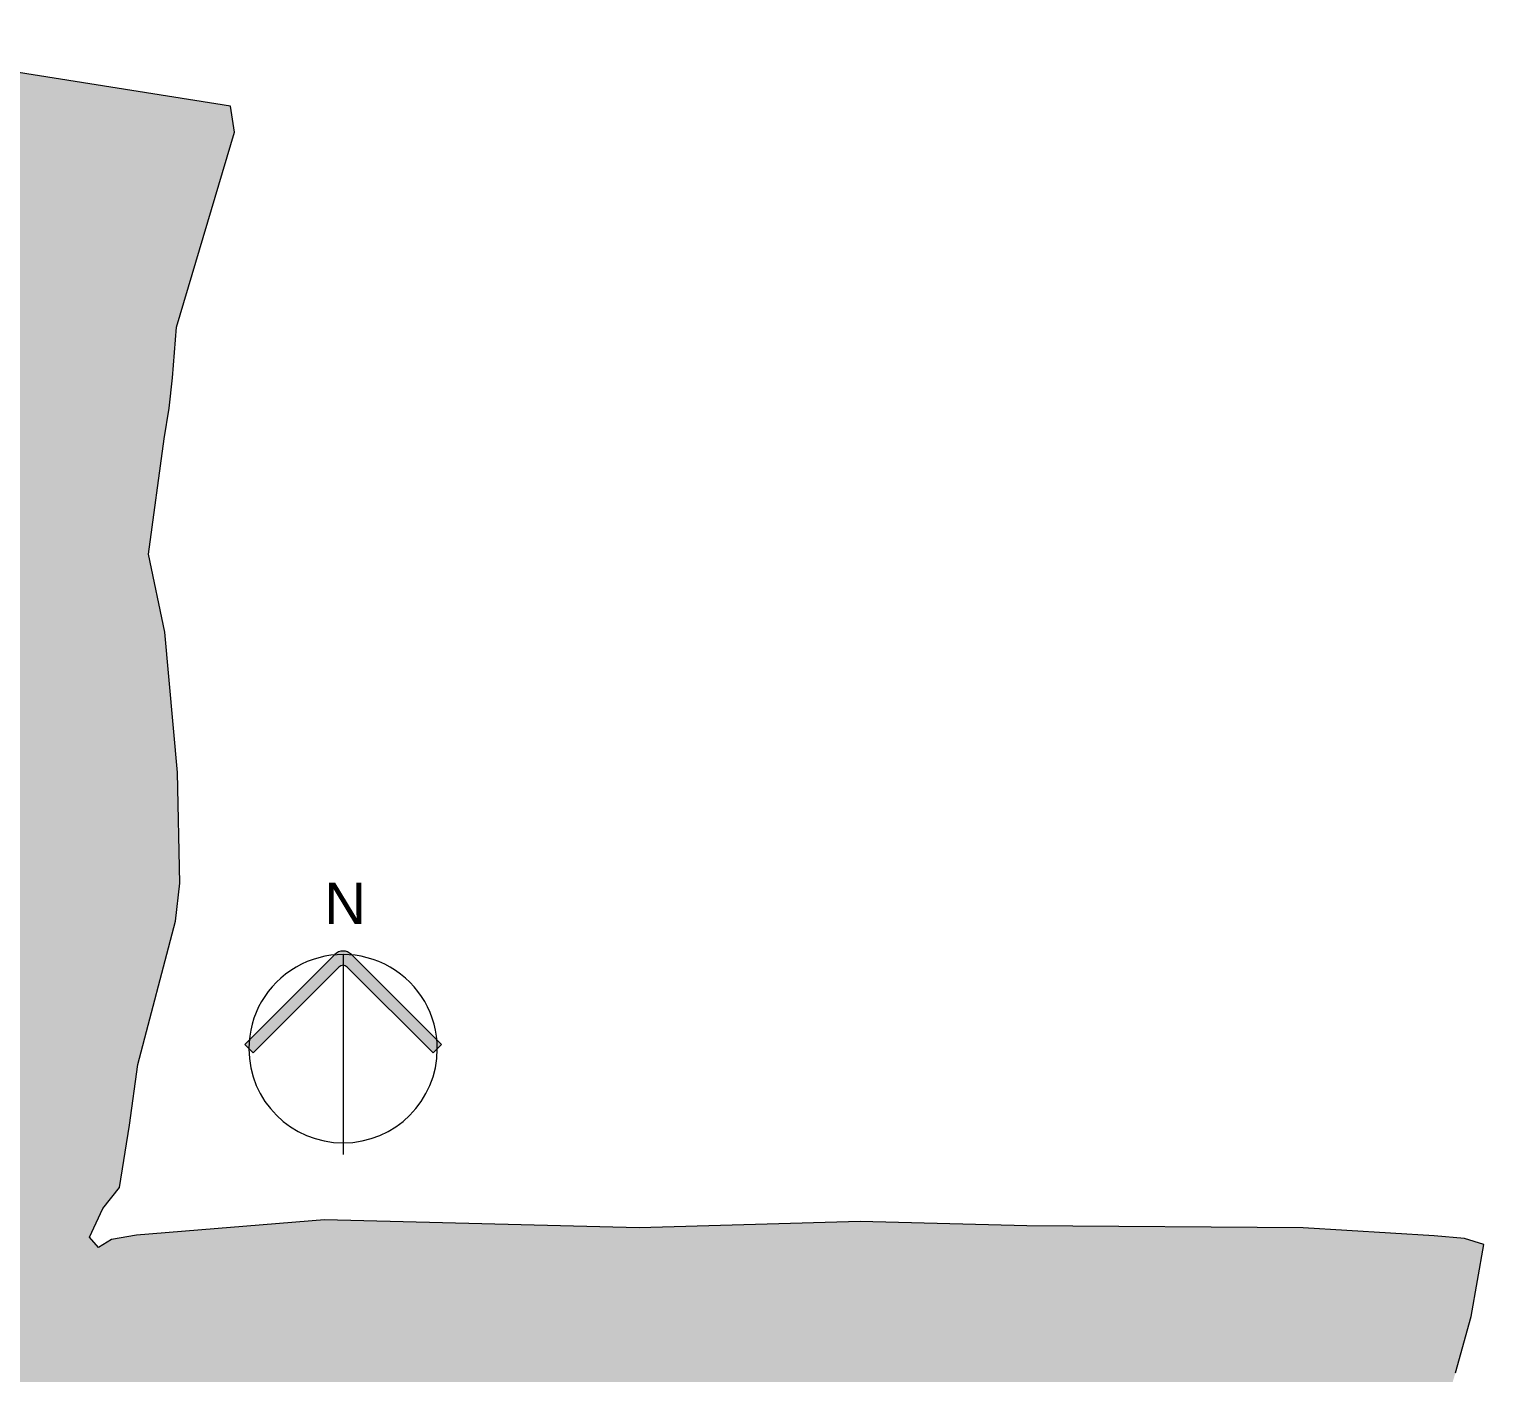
# Model space of a CAD drawing. Header units: millimetres. Extents: x -168557 to 193771, y -108373 to 197278.
# Drawn here: x 22880 to 146422, y 82135 to 196278 of the extents above; entities that cross this region are included whole.
import ezdxf

# ---------------------------------------------------------------- set-up
doc = ezdxf.new("R2010")
doc.units = ezdxf.units.MM
for name, color, linetype, lineweight in [('A-ANNO-NOTE', 131, 'Continuous', 9), ('A-DETL-GENF', 92, 'Continuous', 9), ('A-DETL-THIN', 151, 'Continuous', 9)]:
    doc.layers.add(name, color=color, linetype=linetype, lineweight=lineweight)
doc.styles.add('Arial_1', font='arial.ttf', dxfattribs={"height": 3.5})

# ---------------------------------------------------------------- blocks, each defined once
blk = doc.blocks.new('Norte - Norte-279056-IMPLANTAÇÃO')
at = {"layer": 'A-ANNO-NOTE'}
h = blk.add_hatch(color=256, dxfattribs=at)
edge = h.paths.add_edge_path()
edge.add_line((-8.353553390593277, 0.3535533905932919), (-0.7071067811865355, 8.00000000000002))
edge.add_arc((1.163236174051008e-14, 7.292893218813473), 0.9999999999999988, 45.00000000000023, 135.0000000000004, ccw=False)
edge.add_line((0.7071067811865617, 8.00000000000002), (8.353553390593275, 0.3535533905932704))
edge.add_line((8.353553390593275, 0.353553390593271), (7.646446609406727, -0.3535533905932763))
edge.add_line((7.646446609406725, -0.353553390593275), (0.3535533905932855, 6.939339828220198))
edge.add_arc((1.057487430955462e-14, 6.585786437626921), 0.5000000000000019, 45.00000000000041, 135.0000000000002)
edge.add_line((-0.3535533905932624, 6.939339828220199), (-7.64644660940673, -0.3535533905932562))
edge.add_line((-7.646446609406727, -0.353553390593254), (-8.353553390593273, 0.3535533905932952))
for p, q in [((-0.7071067811865352, 8.00000000000002), (-8.353553390593277, 0.3535533905932919)), ((-8.35297727697599e-15, 8.00000000000002), (0, 2.114974861910923e-14)), ((8.353553390593275, 0.3535533905932708), (0.7071067811865617, 8.00000000000002)), ((-7.64644660940673, -0.353553390593256), (-0.3535533905932624, 6.939339828220199)), ((0.3535533905932856, 6.939339828220198), (7.646446609406725, -0.353553390593275)), ((-8.353553390593273, 0.3535533905932953), (-7.646446609406727, -0.353553390593254)), ((-1.00163638234313e-14, 2.119829919239313e-14), (-1.00163638234313e-14, -8.99999999999998)), ((7.646446609406727, -0.3535533905932762), (8.353553390593275, 0.353553390593271))]:
    blk.add_line(p, q, dxfattribs=at)
for centre, radius, start, end in [((-4.955944125406766e-31, 2.050991516330975e-14), 8.000000000000007, 359.9999999999996, 179.9999999999998), ((1.163236174051008e-14, 7.292893218813473), 0.9999999999999988, 44.99999999999979, 135.0000000000001), ((1.057487430955462e-14, 6.585786437626921), 0.5000000000000019, 45.00000000000041, 135.0000000000002), ((-4.955944125406766e-31, 2.050991516330975e-14), 8.000000000000007, 179.9999999999998, 359.9999999999992)]:
    blk.add_arc(centre, radius, start, end, dxfattribs=at)
at = {"layer": 'A-ANNO-NOTE', "insert": (-1.598526277709366, 14.09071275656818), "char_height": 3.5, "width": 4.3291125, "attachment_point": 1, "style": 'Arial_1'}
blk.add_mtext('N', dxfattribs=at)

msp = doc.modelspace()

# ---------------------------------------------------------------- hatches: boundary and pattern name
at = {"layer": 'A-DETL-GENF'}
h = msp.add_hatch(dxfattribs=at)
h.set_pattern_fill('FP_1', color=94, style=0, pattern_type=2)
h.set_pattern_definition([(90, (0, 0), (-4561.967000000001, 4561.967000000001), [1209.675, -7914.259]), (45, (0, 0), (-4561.970109503131, 4561.970109503131), [1209.675, -5241.925]), (135, (0, 0), (-4561.970109503131, -4561.97010950313), [1209.675, -5241.925])])
h.paths.add_polyline_path([(-21096.90736786041, -108373.4761955524), (-17905.7294793715, -107529.9294288897), (-13085.77484680314, -105732.356592586), (-11265.15687704216, -105009.6414555975), (44305.41857055526, -69207.71334154833), (84521.05222534027, -34794.16739428278), (89990.92300170746, -29289.63361742741), (105314.8806677232, -4908.214855220134), (109190.4673620596, 2592.108728765038), (123501.6310339336, 31530.59351880216), (135748.2044470201, 57920.79664380313), (137149.774710692, 61419.57843091233), (142078.16225952, 75828.22452466223), (144009.0955603015, 82135.43023755375), (145351.9531286607, 86934.15128247529), (146422.3808142076, 93047.52696606897), (144775.0022985826, 93562.28624341269), (142212.5168493614, 93786.9236945847), (131066.797171631, 94465.72877270955), (107605.224588615, 94640.35997388161), (93453.4930456518, 94988.7480109908), (74679.86687377986, 94472.0353645064), (47956.07015746918, 95127.60465161581), (31992.43060668807, 93843.88765942834), (29880.89437621918, 93474.29161450647), (28766.59960082855, 92790.42638013144), (28017.18022826996, 93663.24752270959), (29148.17165893402, 96097.16407544397), (30560.23895629731, 97883.88292310022), (31410.35915893389, 103173.1228645047), (32114.59059203949, 108333.8311164596), (35302.02394164887, 120495.7492316938), (35671.49906371932, 123736.2026008346), (35479.01778930512, 133138.6054328659), (34415.23155883637, 145053.7479133348), (33020.6608679184, 151685.1570930221), (34356.10958618012, 161470.9411750531), (34767.88910278168, 164080.4191047406), (35067.29873412933, 166664.6892707562), (35398.7854772934, 170959.4596809127), (40310.45311645356, 187525.4066535691), (39974.19922241059, 189739.1692023972), (14454.27560180393, 193764.5107010228), (19256.66818915376, 192743.7306448661), (-23748.46261874511, -9609.394576258326), (-23827.54492974007, -10197.68927571787), (-23853.47459937925, -10522.02436092787), (-23866.99796587554, -10856.32020377062), (-23868.0947771306, -10887.39076618186), (-23856.76339059981, -11451.45338963251), (-23833.02077575291, -11782.03590205067), (-23796.90248866011, -12104.80845890832), (-23748.46261874511, -12424.17402505251), (-23687.77370778298, -12740.70098254034), (-23675.79893467442, -12800.7236798323), (-23600.81711937409, -13113.04541786389), (-23513.8073715183, -13422.23216475154), (-23414.89999371856, -13727.82089374788), (-23304.24310604109, -14029.35396636574), (-23182.00242418747, -14326.37981772017), (-23048.36101132576, -14618.45363277564), (-22903.5190039404, -14905.13801248532), (-22747.69331211645, -15186.00362882242), (-22581.11729470252, -15460.62986772783), (-22281.33635333491, -15899.53039211902), (-22216.72784138764, -15989.52909222457), (-22019.4601017852, -16243.01001770998), (-21812.53261197434, -16488.66863171213), (-21596.25525898456, -16726.1370448886), (-21202.74447298308, -17113.23327188038), (-21136.9600366041, -17175.09357068908), (-20894.62999091522, -17385.90934246453), (-20644.3246993915, -17587.19123859038), (-20386.41901006907, -17778.63782667166), (-20044.69794981336, -18008.11150495529), (-19649.23894528422, -18246.13109340533), (-19571.01528022985, -18291.17490709249), (-19249.60792528586, -18458.24707687365), (-18846.14014619927, -18643.66193481949), (-18439.17408311945, -18806.93172233567), (-18401.9964701581, -18821.25144541216), (-18029.05114590361, -18945.61699310799), (-17616.11539275719, -19061.69679068435), (-17200.71324159906, -19157.07380978566), (-17165.22674151445, -19164.74344399364), (-16783.19317944554, -19229.3520826912), (-16363.90547005986, -19279.954493644), (-15943.20186011074, -19310.36053787648), (-15890.28491026798, -19313.4358840056), (-15098.95956821533, -19319.65077199635), (-11244.62006329411, -19319.65077199635), (-11244.62006329411, -3799.650771996307), (-2384.62006329411, -3799.650771996307), (-2384.62006329411, -6689.650771996377), (7655.379936705964, -6689.650771996377), (7655.379936705964, -8189.650771996383), (8455.37993670592, -8189.650771996383), (8455.37993670592, -14129.65077199642), (7155.379936706007, -14129.65077199642), (7155.379936706007, -17309.65077199646), (-184.6200632940563, -17309.65077199642), (-184.6200632940563, -14129.65077199635), (-1584.620063294015, -14129.65077199635), (-1584.620063294015, -22519.45077199637), (-15098.95956821533, -22525.77485010404), (-15890.28491026798, -22570.89808842613), (-16210.94027690037, -22601.97271086565), (-16530.63451985777, -22639.38912625004), (-17165.22674151459, -22733.87703211734), (-17479.17437814673, -22792.63362487501), (-17790.26163016718, -22857.16260874089), (-18401.9964701581, -23003.58999873865), (-18701.72794643904, -23087.05956691436), (-18996.76818666441, -23175.1091333343), (-19571.01528022985, -23365.67177440868), (-19849.36216215631, -23468.53503685392), (-20386.41901006907, -23683.3973591444), (-20644.3246993915, -23796.87973233144), (-21136.9600366041, -24027.96954222655), (-21370.95193185771, -24146.78963338986), (-21812.53261197434, -24384.25764152541), (-22281.33635333491, -24657.41974504895), (-22581.11729470252, -24846.18112973482), (-22903.5190039404, -25060.19349197746), (-23304.24310604109, -25342.96242249354), (-23675.79893467442, -25623.80418112052), (-23866.99796587554, -25777.55009882482), (-24027.56100491018, -25907.57148415635), (-24410.02578034608, -26239.25826401258), (-24661.02758219484, -26467.80572187216), (-25064.70653753715, -26863.06476698104), (-25260.9952699215, -27063.77642528762), (-25804.80789014743, -27669.77231440711), (-25825.45120322148, -27693.48413923778), (-26192.618384626, -28148.12598783658), (-26352.50165757938, -28354.81622239029), (-26741.58824615477, -28901.2975352674), (-26840.3784021965, -29045.55393506232), (-27069.1098447855, -29401.22936001488), (-27287.44463232502, -29763.37988299419), (-27495.1996005284, -30131.70169056317), (-27789.42609148136, -30704.2920470214), (-27878.28194582858, -30885.6182790296), (-28053.28794947294, -31270.5805881361), (-28217.07165648066, -31660.44976884019), (-28369.49566627464, -32054.89875411264), (-28510.43210809543, -32453.59663485813), (-28721.50704081996, -33138.51350026421), (-28757.37908942417, -33262.39790467528), (-28863.1824614523, -33671.82277838446), (-28957.08410434384, -34084.14008605704), (-33552.90127855751, -55705.75994152082), (-38443.63928222661, -54666.20148743196), (-35016.67723805813, -38513.05709418726), (-35008.83126799205, -38384.77661753809), (-35016.67723805813, -38234.63606248483), (-35037.15138744305, -38104.26483249829), (-35061.20887082996, -38004.05820247799), (-35103.40425746016, -37882.66220055554), (-35157.38018534198, -37766.0258462534), (-35222.60911356013, -37655.28910050411), (-35298.45351850285, -37551.53426363153), (-35384.17212478378, -37455.77539734295), (-35478.92715019533, -37368.94841366341), (-35595.95585010251, -37283.33555240797), (-35691.76278772495, -37225.38896346241), (-35807.76322241191, -37170.05959433423), (-36015.33505268012, -37104.57608865313), (-36053.27167600425, -37095.00012751355), (-36244.6200632941, -37076.00363350999), (-36244.6200632941, -43069.65077199632), (-48964.62006329413, -43069.65077199632), (-48958.52943307061, -35460.32938791848), (-48940.27815116522, -35251.7162811469), (-48909.92797413807, -35044.51733239519), (-48867.58159738143, -34839.4336373234), (-48813.38230762975, -34637.15913423626), (-48747.51349812339, -34438.37825602385), (-48670.19804806302, -34243.76361425523), (-48581.69756845837, -34053.97372327454), (-48482.31151691817, -33869.6507719963), (-48372.37618438061, -33691.41845094132), (-48252.26355721206, -33519.87984186609), (-48122.38005852238, -33355.6153771247), (-47922.49779755266, -33138.51350026421), (-47835.08995962184, -33051.10566233339), (-47678.65545816562, -32911.89077676793), (-47514.39099342394, -32782.00727807797), (-47342.85238434898, -32661.89465090966), (-47164.62006329405, -32551.95931837228), (-46980.29711201574, -32452.57326683201), (-46790.50722103498, -32364.07278722723), (-46595.89257926663, -32286.75733716703), (-46397.11170105398, -32220.88852766049), (-46194.83719796684, -32166.68923790888), (-45989.75350289547, -32124.34286115232), (-45782.55455414486, -32093.99268412526), (-45573.94144737159, -32075.7414022197), (-45364.62006329405, -32069.65077199622), (-36662.02083039187, -32063.72170169796), (-36308.74326839697, -32027.29313780704), (-36053.27167600433, -31982.45594580981), (-35928.66005225738, -31953.4619811407), (-35691.76278772495, -31887.627914108), (-35478.92715019533, -31814.80019588641), (-35384.17212478378, -31779.31301943526), (-35191.78854290819, -31696.06120942362), (-34996.91456067003, -31598.81567773611), (-34807.62225183881, -31491.10781263831), (-34624.47278011766, -31373.25691788216), (-34448.0090985529, -31245.61236658764), (-34278.75433993115, -31108.55256551348), (-34117.21026593367, -30962.48383325768), (-33963.85577964572, -30807.83919571106), (-33819.14550583222, -30645.07710233734), (-33683.50844318649, -30474.68006708322), (-33557.34669254805, -30297.15323794905), (-33441.03426486134, -30113.02289945976), (-33297.51582962774, -29846.28893285395), (-33239.30640659133, -29727.15309596949), (-33154.48900533442, -29526.55755556392), (-33080.71521280297, -29321.64296378943), (-33001.93259608652, -29045.55393506232), (-32923.64113283047, -28696.65198951774), (14364.93408864611, 193778.6028317756), (-1480.87505737457, 196278.0144320232), (-1480.87505737457, 193670.4827277879), (-3138.376210939024, 178085.5177375536), (-6815.877321778868, 160432.883606694), (-6737.263729716112, 157998.384764384), (-7279.754209102214, 150240.4094712401), (-8432.927456056212, 146863.8141731002), (-9018.487062989805, 144352.2651496628), (-11380.50800415191, 137436.0547492719), (-14992.96075988936, 125902.1541145063), (-17064.55989319, 118122.0336555221), (-18437.43754917306, 110473.688730148), (-18830.15444885413, 105984.9140266158), (-18446.51856323395, 98478.86055981896), (-22117.69622284095, 91894.77872388143), (-35012.57773834381, 89778.25675122518), (-43786.37417236502, 87202.43258130328), (-58067.06063476722, 84234.18585278768), (-68321.59750000008, 80772.35064770997), (-79976.67445923109, 77429.9500129437), (-88824.66927124238, 75343.10064770945), (-97808.61857544098, 73648.59942700647), (-106580.8412683029, 70744.42320630625), (-117829.8802209488, 67138.26192700646), (-121813.7300744646, 66201.72374341269), (-123851.3080285661, 65130.70074536577), (-138952.6746301289, 64212.82188794386), (-151544.6781213396, 62435.25596997518), (-154428.7904504411, 61107.44864575646), (-164225.4203820817, 55521.60355298299), (-168036.0342980975, 54179.92730786577), (-168120.8756311052, 53912.84593579549), (-168557.100167238, 50684.36392895955), (-168536.9060510271, 45154.97120435043), (-168288.0840295426, 40403.87515942737), (-167307.5950402847, 28397.76148755178), (-166355.8670861833, 19841.69769360765), (-165320.6279504411, 14686.71002270952), (-158545.4508020036, 1136.858020756325), (-157655.0028283708, -15784.87188647034), (-158247.5248010271, -30333.51408617727), (-157617.9632287614, -31921.78458178274), (-148276.4497033709, -35353.27280199758), (-143128.382540285, -36092.00445482961), (-135404.9097863767, -38510.87541430283), (-125175.5434777849, -41432.85985033746), (-122442.2219445819, -41915.12343676324), (-112616.4030969255, -42906.06295092336), (-108917.4288781755, -45919.55808031793), (-104920.4588952658, -47256.03464281772), (-99786.9722375505, -49329.71271898981), (-97151.29125610505, -50153.569408443), (-92061.16009155432, -52147.12214281793), (-89028.59690616917, -56983.7838293031), (-85203.18799682798, -59468.03342211474), (-83600.74627319502, -60612.37752611871), (-80246.35102173018, -62039.99038622621), (-76169.43168016411, -64466.8924128439), (-69524.16828247222, -68150.42206347223), (-65700.43191162268, -71460.41304857972), (-64312.42593628041, -72453.67102587492), (-56818.90891357595, -77319.34147265191), (-51878.06166015778, -79880.14097826721), (-47067.5145928971, -83315.53477404358), (-45410.66223694007, -84184.92007982972), (-41390.66691528487, -86885.79359362353), (-36644.47929168861, -90703.13558733705), (-34542.27940994415, -95871.29047777894), (-32532.39540496916, -98141.56440279794), (-28575.13346342809, -102252.3684257908), (-23407.53260894935, -107584.8353798175)])

# ---------------------------------------------------------------- linework, layer by layer
at = {"layer": 'A-DETL-THIN'}
for p, q in [((39974.19922241059, 189739.169202397), (14454.27560180393, 193764.5107010225)), ((40310.45311645354, 187525.4066535688), (39974.19922241058, 189739.169202397)), ((35398.78547729336, 170959.4596809125), (40310.45311645354, 187525.4066535688)), ((35067.2987341293, 166664.689270756), (35398.78547729339, 170959.4596809126)), ((34767.88910278163, 164080.4191047404), (35067.29873412942, 166664.6892707572)), ((34356.10958618006, 161470.9411750529), (34767.88910278166, 164080.4191047408)), ((33020.66086791838, 151685.157093022), (34356.10958617999, 161470.9411750524)), ((34415.23155883633, 145053.7479133346), (33020.66086791838, 151685.157093022)), ((35479.0177893051, 133138.6054328658), (34415.23155883636, 145053.7479133344)), ((35671.49906371917, 123736.2026008345), (35479.0177893051, 133138.6054328659)), ((35302.02394164883, 120495.7492316937), (35671.49906371917, 123736.2026008345)), ((32114.59059203948, 108333.8311164594), (35302.02394164883, 120495.7492316936)), ((31410.35915893376, 103173.1228645046), (32114.59059203948, 108333.8311164594)), ((30560.23895629729, 97883.88292310009), (31410.35915893433, 103173.1228645083)), ((29148.17165893401, 96097.16407544383), (30560.23895629729, 97883.88292310009)), ((28017.18022826995, 93663.24752270945), (29148.17165893401, 96097.16407544383)), ((47956.07015746907, 95127.60465161571), (31992.43060668804, 93843.88765942822)), ((74679.86687377971, 94472.03536450627), (47956.0701574692, 95127.60465161571)), ((93453.4930456517, 94988.74801099068), (74679.86687377623, 94472.0353645063)), ((107605.2245886149, 94640.35997388148), (93453.49304565217, 94988.74801099072)), ((131066.7971716308, 94465.72877270944), (107605.2245886209, 94640.35997388132)), ((142212.5168493613, 93786.92369458459), (131066.7971716316, 94465.72877270932)), ((28766.59960082854, 92790.42638013132), (28017.18022826995, 93663.24752270945)), ((29880.89437621916, 93474.29161450632), (28766.59960082854, 92790.42638013132)), ((31992.43060668795, 93843.8876594282), (29880.89437621916, 93474.29161450632)), ((144775.0022985825, 93562.28624341257), (142212.5168493628, 93786.92369458452)), ((146422.3808142075, 93047.52696606882), (144775.0022985824, 93562.2862434126)), ((145351.9531286606, 86934.15128247517), (146422.3808142075, 93047.52696606882)), ((144009.0955603013, 82135.43023755364), (145351.9531286606, 86934.151282475))]:
    msp.add_line(p, q, dxfattribs=at)

# ---------------------------------------------------------------- block references
at = {"layer": 'A-ANNO-NOTE', "xscale": 1000, "yscale": 1000, "zscale": 1000}
msp.add_blockref('Norte - Norte-279056-IMPLANTAÇÃO', (49546.51192181015, 109673.0625110534), dxfattribs=at)

doc.saveas('drawing.dxf')
